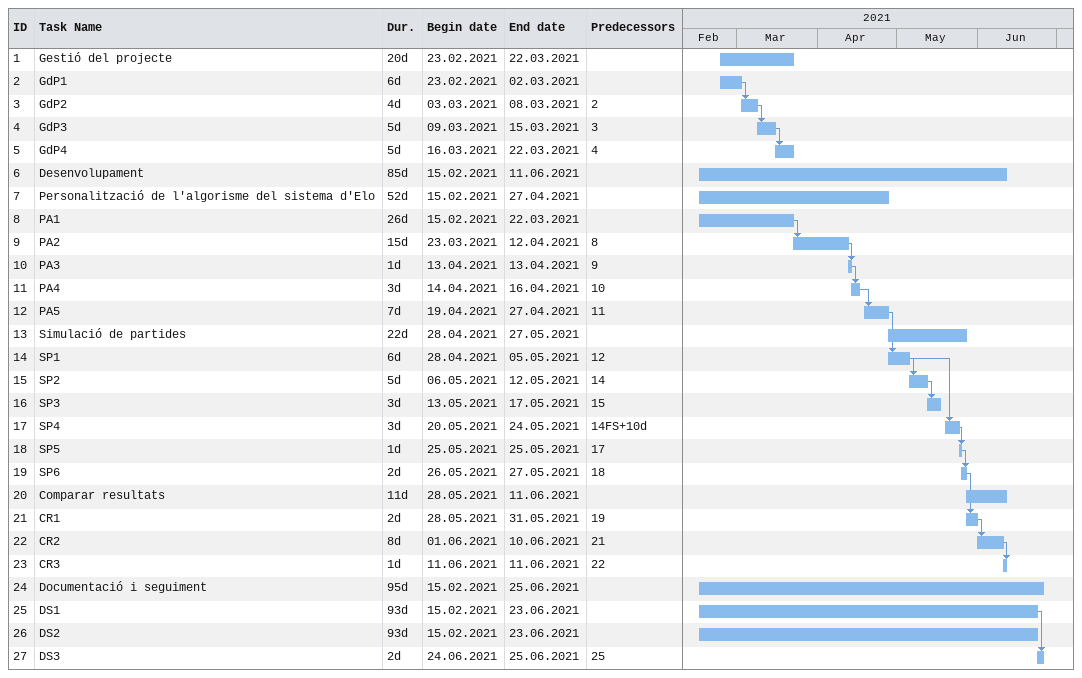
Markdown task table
| ID | Task | Duration | Start | Finish | Predecessors |
|---|---|---|---|---|---|
| 1 | Gestió del projecte | 20d | 2021-02-23 | 2021-03-22 |  |
| 2 | GdP1 | 6d | 2021-02-23 | 2021-03-02 |  |
| 3 | GdP2 | 4d | 2021-03-03 | 2021-03-08 | 2 |
| 4 | GdP3 | 5d | 2021-03-09 | 2021-03-15 | 3 |
| 5 | GdP4 | 5d | 2021-03-16 | 2021-03-22 | 4 |
| 6 | Desenvolupament | 85d | 2021-02-15 | 2021-06-11 |  |
| 7 | Personalització de l'algorisme del sistema d'Elo | 52d | 2021-02-15 | 2021-04-27 |  |
| 8 | PA1 | 26d | 2021-02-15 | 2021-03-22 |  |
| 9 | PA2 | 15d | 2021-03-23 | 2021-04-12 | 8 |
| 10 | PA3 | 1d | 2021-04-13 | 2021-04-13 | 9 |
| 11 | PA4 | 3d | 2021-04-14 | 2021-04-16 | 10 |
| 12 | PA5 | 7d | 2021-04-19 | 2021-04-27 | 11 |
| 13 | Simulació de partides | 22d | 2021-04-28 | 2021-05-27 |  |
| 14 | SP1 | 6d | 2021-04-28 | 2021-05-05 | 12 |
| 15 | SP2 | 5d | 2021-05-06 | 2021-05-12 | 14 |
| 16 | SP3 | 3d | 2021-05-13 | 2021-05-17 | 15 |
| 17 | SP4 | 3d | 2021-05-20 | 2021-05-24 | 14FS+10d |
| 18 | SP5 | 1d | 2021-05-25 | 2021-05-25 | 17 |
| 19 | SP6 | 2d | 2021-05-26 | 2021-05-27 | 18 |
| 20 | Comparar resultats | 11d | 2021-05-28 | 2021-06-11 |  |
| 21 | CR1 | 2d | 2021-05-28 | 2021-05-31 | 19 |
| 22 | CR2 | 8d | 2021-06-01 | 2021-06-10 | 21 |
| 23 | CR3 | 1d | 2021-06-11 | 2021-06-11 | 22 |
| 24 | Documentació i seguiment | 95d | 2021-02-15 | 2021-06-25 |  |
| 25 | DS1 | 93d | 2021-02-15 | 2021-06-23 |  |
| 26 | DS2 | 93d | 2021-02-15 | 2021-06-23 |  |
| 27 | DS3 | 2d | 2021-06-24 | 2021-06-25 | 25 |
